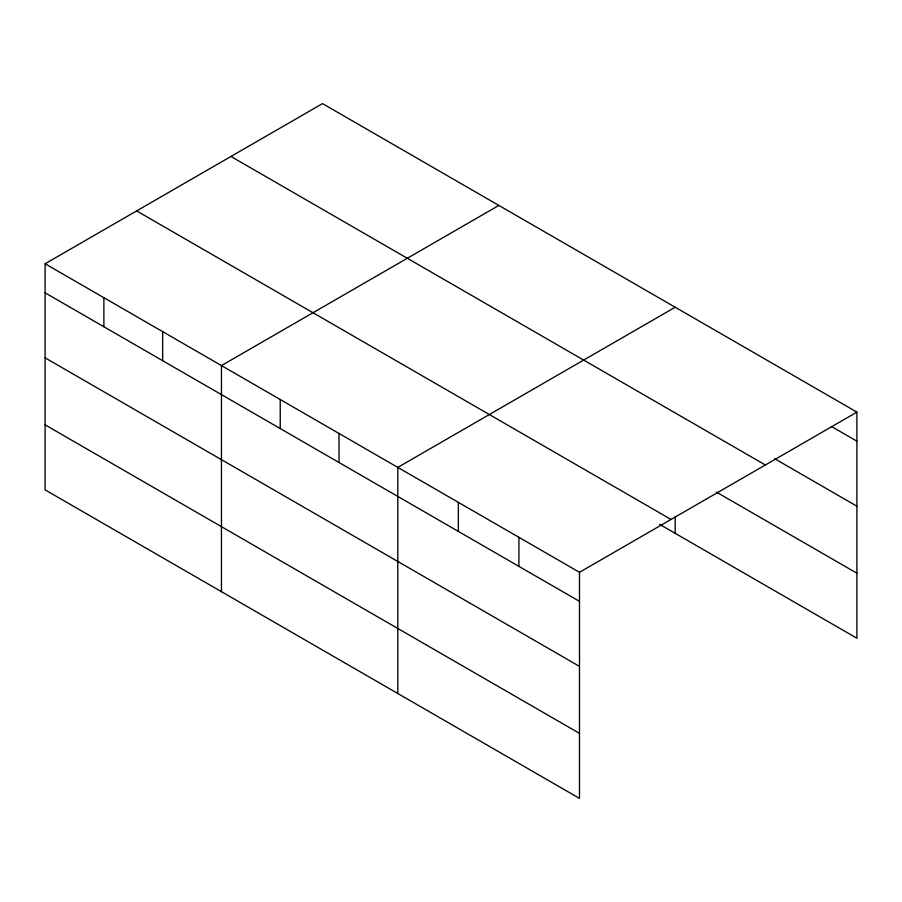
<?xml version="1.0" encoding="UTF-8"?>
<svg xmlns="http://www.w3.org/2000/svg" width="902" height="902" viewBox="0 0 902 902"><rect width="100%" height="100%" fill="white"/><g stroke="black" fill="none" stroke-linecap="round" stroke-linejoin="round"><path stroke-width="1.35" d="M579.49 666.364L579.49 572.296L45.1 263.767L45.1 489.865L579.49 798.394L579.49 666.364L45.1 357.846M659.61 524.333L856.9 638.233L856.9 412.135L322.51 103.606L45.1 263.767M498.862 205.419L221.452 365.581L221.452 591.678M675.203 307.232L397.793 467.394L397.793 693.491M579.49 572.296L856.9 412.135M831.464 426.488L856.9 441.168M774.536 458.644L856.9 506.202M230.968 156.463L765.358 464.981M716.391 492.086L856.9 573.198M136.642 210.91L671.032 519.439M45.1 292.812L579.49 601.341M45.1 424.842L579.49 733.371M675.203 516.733L675.203 533.33M518.921 537.333L518.921 566.366M458.363 502.358L458.363 531.402M339.017 433.456L339.017 462.5M280.229 399.518L280.229 428.563M162.664 331.643L162.664 360.687M103.888 297.705L103.888 326.75"/></g></svg>
